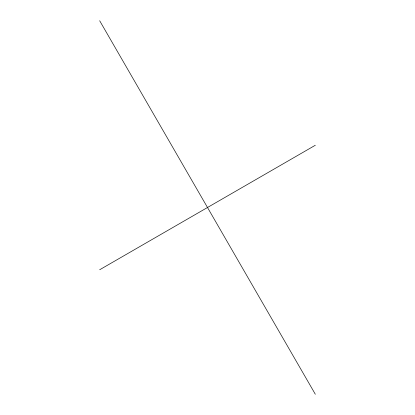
<?xml version="1.0" encoding="UTF-8"?>
<svg xmlns="http://www.w3.org/2000/svg" width="415" height="415" viewBox="0 0 415 415"><rect width="100%" height="100%" fill="white"/><g stroke="black" fill="none" stroke-linecap="round" stroke-linejoin="round"><path stroke-width="0.62" d="M99.678 269.75L315.322 145.25M99.678 20.75L315.322 394.25"/></g></svg>
